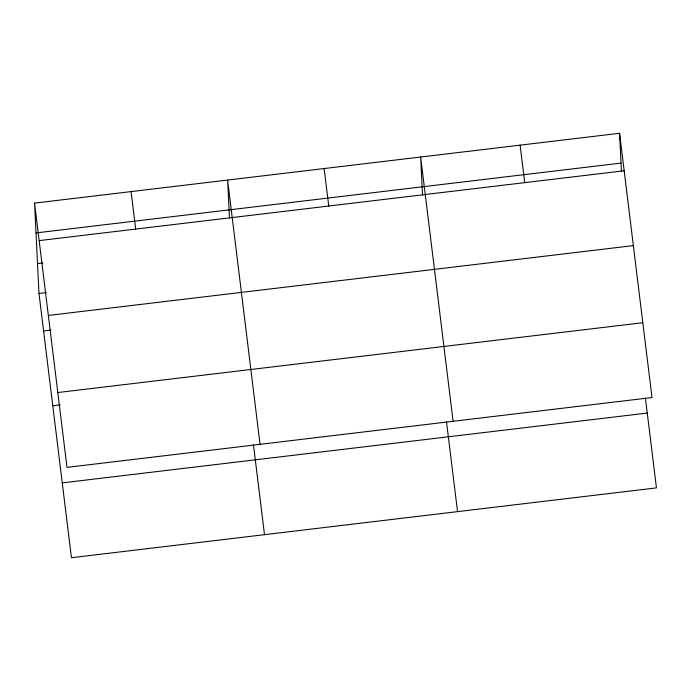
<?xml version="1.0" encoding="UTF-8"?>
<svg xmlns="http://www.w3.org/2000/svg" width="691" height="691" viewBox="0 0 691 691"><rect width="100%" height="100%" fill="white"/><g stroke="black" fill="none" stroke-linecap="round" stroke-linejoin="round"><path stroke-width="1.04" d="M34.55 203.111L619.559 133.285L652.01 397.55L67.001 467.375L34.55 203.111L38.99 293.45L71.441 557.715L656.45 487.889L645.42 398.059M36.018 232.927L621.028 163.093M39.154 240.606L624.163 170.772M37.53 263.642L42.833 263.003M38.99 293.45L46.418 292.561M48.344 315.442L633.353 245.607M43.593 330.946L51.022 330.056M57.811 392.54L642.82 322.714M52.784 405.781L60.212 404.891M62.25 482.879L647.26 413.054M520.107 145.153L524.711 182.649M453.106 421.294L420.655 157.021L422.529 195.026M446.516 421.804L457.546 511.634M324.131 168.544L328.735 206.039M260.049 444.33L227.607 180.066L229.472 218.071M253.467 444.849L264.498 534.67M131.074 191.588L135.678 229.084M619.559 133.285L621.425 171.29"/></g></svg>
